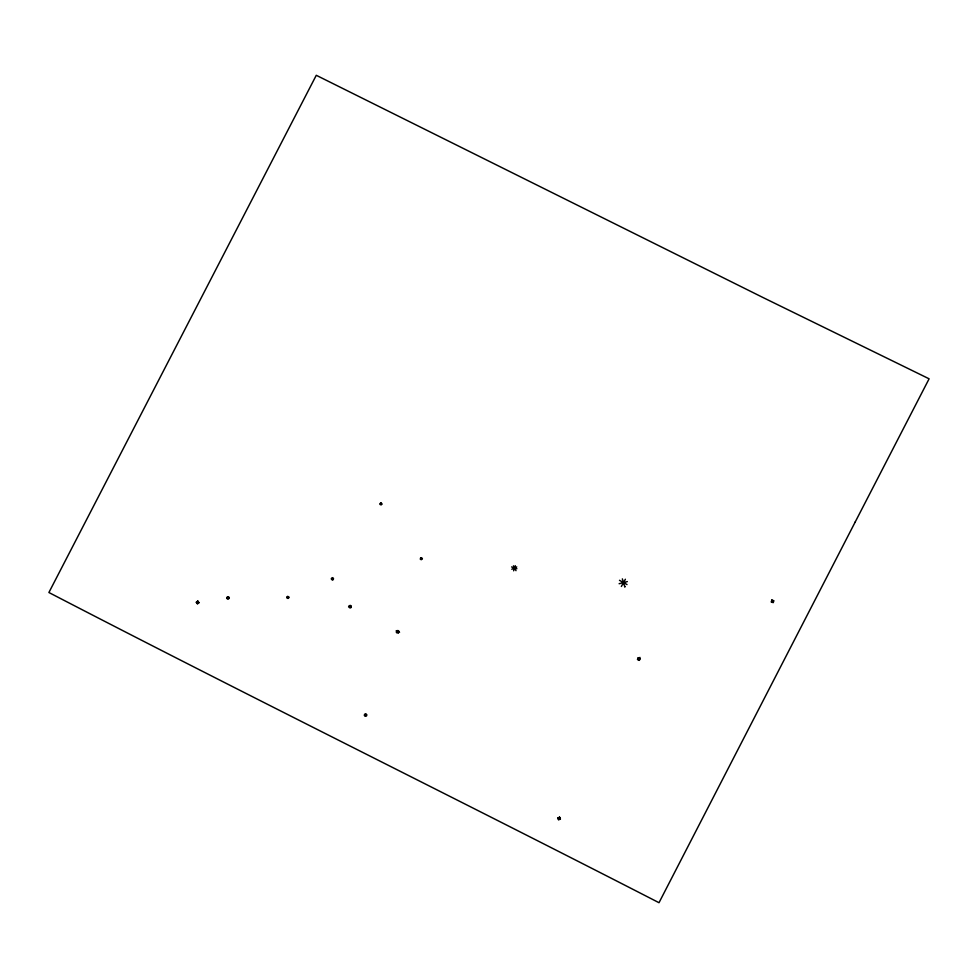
<?xml version="1.0" encoding="UTF-8"?>
<svg xmlns="http://www.w3.org/2000/svg" width="978" height="978" viewBox="0 0 978 978"><rect width="100%" height="100%" fill="white"/><g stroke="black" fill="none" stroke-linecap="round" stroke-linejoin="round"><path stroke-width="1.47" d="M513.621 570.81L515.308 565.7M639.306 658.866L638.341 659.184L639.001 659.502L639.918 657.387M621.36 586.445L625.394 579.245M380.405 504.782L381.298 502.998M228.644 596.739L227.336 599.098M366.224 713.891L364.928 716.238M331.75 579.624L332.85 577.643M397.007 633.096L398.413 630.578M287.287 598.316L288.608 596.543M420.369 559.477L421.652 557.925M349.354 607.631L351.31 605.749M619.123 583.719L627.326 581.592M511.8 569.257L516.726 566.898M229.292 597.521L226.688 598.304M366.86 714.673L364.281 715.456M379.757 504.073L381.713 503.45M331.31 579.098L333.547 578.487M396.102 631.996L398.938 631.226M619.477 580.296L627.02 584.563M286.896 597.705L289.146 597.387M420.357 558.597L422.41 558.414M348.571 606.812L351.346 606.861M399.562 632.277L396.249 630.614M229.182 598.499L226.786 597.301M366.762 715.651L364.391 714.453M511.592 566.934L516.885 568.707M380.234 503.328L382.092 504.257M331.371 578.426L333.437 579.551M286.762 596.8L288.62 598.133M420.528 558.035L422.141 559.318M349.036 605.712L351.004 607.656M513.462 565.81L516.005 570.675M365.98 716.251L365.185 713.842M228.4 599.111L227.593 596.678M380.686 502.949L381.371 504.868M622.35 578.866L624.869 587.106L624.832 586.384M397.569 630.48L398.437 633.267M331.909 578.01L332.593 580.198M287.618 596.299L288.009 598.499M421.053 557.753L421.298 559.758M350.173 605.272L350.185 607.974M771.801 600.125L771.275 602.057L773.256 602.619L773.794 600.7L771.801 600.125M771.997 600.443L771.593 601.873L773.072 602.301L773.464 600.871L771.997 600.443M772.278 600.932L772.791 601.812L772.278 600.932M638.341 657.681L637.46 659.465L639.306 660.37L640.199 658.585L638.341 657.681M638.463 658.023L637.803 659.355L639.184 660.028L639.844 658.695L638.463 658.023M855.224 521.971L659.001 902.706C456.066 798.451 251.419 697.558 48.9 592.509L316.273 75.294L762.816 297.434L929.1 378.804L855.224 521.971M197.813 601.091L196.187 602.277L197.434 603.891L199.072 602.705L197.813 601.091M197.764 601.446L196.554 602.326L197.483 603.536L198.693 602.656L197.764 601.446M197.69 601.996L197.556 602.986L197.69 601.996M559.599 817.192L557.717 817.963L558.56 819.821L560.431 819.038L559.599 817.192M559.465 817.535L558.071 818.097L558.683 819.478L560.088 818.904L559.465 817.535M559.257 818.036L558.89 818.965L559.257 818.036"/></g></svg>
